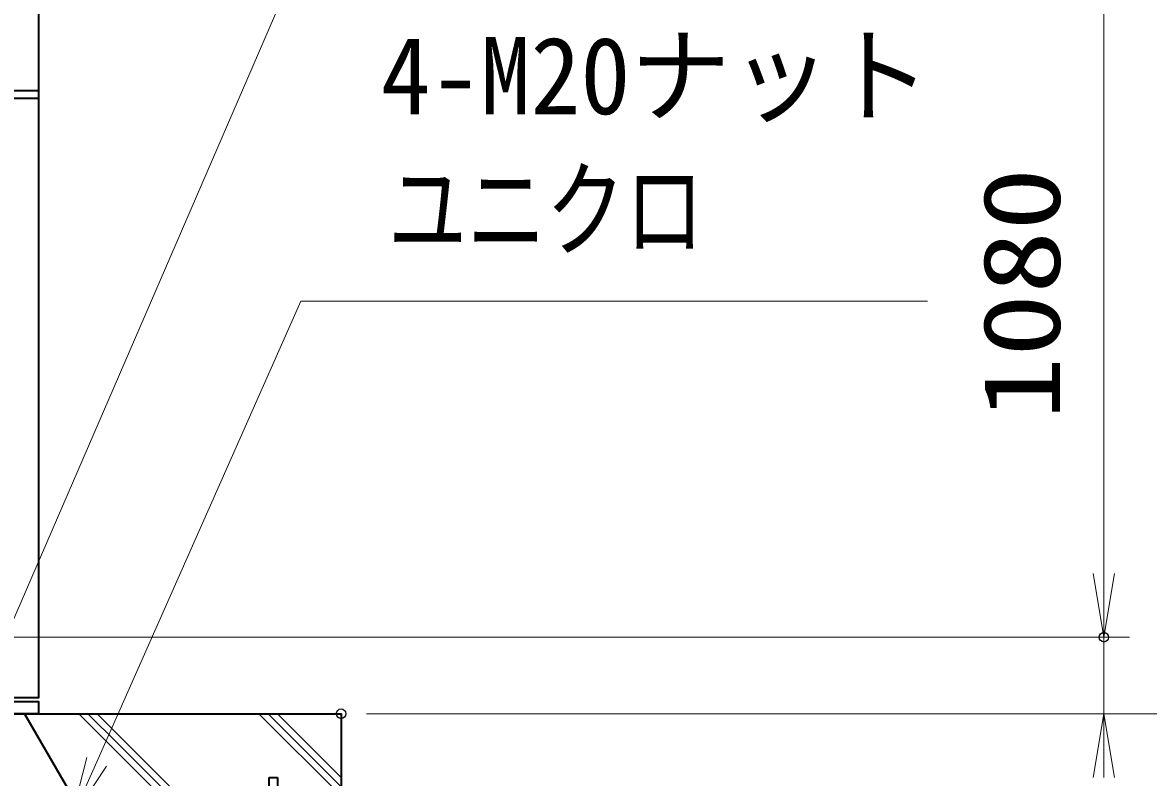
# Model space of a CAD drawing. Units: millimetres, scale not verified. Extents: x -11880 to 11880, y -8400 to 8400.
# Drawn here: x 5103 to 6870, y -753 to 431 of the extents above; entities that cross this region are included whole.
import ezdxf
from ezdxf.enums import TextEntityAlignment as Align

# ---------------------------------------------------------------- set-up
doc = ezdxf.new("R2010")
doc.units = ezdxf.units.MM
doc.header["$LTSCALE"] = 30
doc.header["$PDMODE"] = 32
doc.header["$PDSIZE"] = 15
for name, color, linetype, lineweight in [('0-1_外形線', 7, 'Continuous', 35), ('0-2_0', 7, 'Continuous', 18), ('0-3_寸法線', 4, 'Continuous', 18), ('0-5_細線', 2, 'Continuous', 35), ('1-5_ハッチング', 253, 'Continuous', 13)]:
    doc.layers.add(name, color=color, linetype=linetype, lineweight=lineweight)
doc.layers.add('0-4_Defpoints', color=7, linetype='Continuous')
doc.styles.add('ＭＳ ゴシック', font='')
doc.styles.get('ＭＳ ゴシック').set_extended_font_data('MS Gothic')

# ---------------------------------------------------------------- blocks, each defined once
blk = doc.blocks.new('dgdgdhfjhg')
at = {"layer": '0-1_外形線'}
for p, q in [((-3244.5, 0), (3244.5, 0)), ((3094.5, 0), (6237, -5430))]:
    blk.add_line(p, q, dxfattribs=at)
blk.add_lwpolyline([(-18000, 0), (18000, 0), (18000, -6000), (-18000, -6000)], close=True, dxfattribs=at)
at = {"layer": '0-5_細線'}
for p, q in [((14610, -29610), (14610, -3000)), ((14610, -3000), (15000, -3000)), ((15000, -3000), (15000, -29610))]:
    blk.add_line(p, q, dxfattribs=at)
at = {"layer": '1-5_ハッチング'}
for p, q in [((18000, -3868.8), (14131.2, 0)), ((18000, -3433.8), (14566.2, 0)), ((18000, -2998.8), (15001.2, 0))]:
    blk.add_line(p, q, dxfattribs=at)
for points in [[(11645.9, -6000), (7324.9, -1679), (5645.9, 0)], [(12080.9, -6000), (7484.2, -1403.2), (6080.9, 0)], [(12515.9, -6000), (7643.4, -1127.5), (6515.9, 0)]]:
    blk.add_lwpolyline(points, dxfattribs=at)
blk = doc.blocks.new('_Open')
at = {"layer": '0-2_0', "color": 4}
blk.add_line((-30, 5), (0, 0), dxfattribs=at)
blk.add_lwpolyline([(-30, -5), (0, 0), (-30, 0)], dxfattribs=at)
blk = doc.blocks.new('S38')
at = {"layer": '0-3_寸法線'}
for points in [[(2499161.6, 87816513.2), (2469646.4, 87816513.2), (2460036.8, 87794826.4), (2458821.5, 87792083.6)], [(2459579.7, 87795028.9), (2458821.5, 87792083.6), (2460493.9, 87794623.8)]]:
    blk.add_lwpolyline(points, dxfattribs=at)
at = {"layer": '0-3_寸法線', "color": 254, "style": 'ＭＳ ゴシック'}
for s, width, p in [('4-M20ナット', 0.95, (2473414.4, 87824213.7)), ('ユニクロ', 0.75, (2473750, 87817913.7))]:
    blk.add_text(s, height=3637, dxfattribs=dict(at, width=width)).set_placement(p, align=Align.BOTTOM_LEFT)
blk = doc.blocks.new('S39')
at = {"layer": '0-3_寸法線'}
blk.add_lwpolyline([(2498541.2, 87837729.1), (2471790.8, 87837729.1), (2455522.6, 87800147.8), (2454330.9, 87797394.7)], dxfattribs=at)
blk = doc.blocks.new('A$C71ED2D51')
at = {"layer": '0-1_外形線'}
blk.add_line((3750, 750), (-3750, 750), dxfattribs=at)
for points in [[(-3750, 36000), (3750, 36000), (3750, 750), (-3750, 750)], [(-3750, 570), (3750, 570), (3750, 0), (-3750, 0)]]:
    blk.add_lwpolyline(points, close=True, dxfattribs=at)
at = {"layer": '0-5_細線'}
for p, q in [((3750, 29310), (-3750, 29310)), ((3750, 28950), (-3750, 28950))]:
    blk.add_line(p, q, dxfattribs=at)

msp = doc.modelspace()

# ---------------------------------------------------------------- linework, layer by layer
at = {"layer": '0-1_外形線'}
msp.add_line((-5901.96, -653.37), (5588.04, -653.37), dxfattribs=at)
at = {"layer": '0-3_寸法線'}
for p, q in [((6800.27, -533.37), (6800.27, 546.63)), ((6800.27, -433.37), (6800.27, -333.37)), ((4898.04, -533.37), (6840.27, -533.37)), ((4898.04, -533.37), (6840.27, -533.37)), ((6800.27, -653.37), (6800.27, -533.37)), ((5643.04, -653.37), (6840.27, -653.37)), ((5643.04, -653.37), (7240.27, -653.37)), ((5643.04, -653.37), (7240.27, -653.37))]:
    msp.add_line(p, q, dxfattribs=at)
at = {"layer": '0-4_Defpoints'}
for p in [(6800.27, -533.37), (5603.04, -653.37)]:
    msp.add_point(p, dxfattribs=at)

# ---------------------------------------------------------------- block references
at = {"layer": '0-1_外形線', "xscale": 0.03333333, "yscale": 0.03333333}
for name in ['A$C71ED2D51', 'dgdgdhfjhg']:
    msp.add_blockref(name, (5003.04, -653.37), dxfattribs=at)
at = {"layer": '0-3_寸法線', "xscale": 0.03333333, "yscale": 0.03333333}
for name in ['S39', 'S38']:
    msp.add_blockref(name, (-76781.76, -2927222.78), dxfattribs=at)
at = {"layer": '0-3_寸法線', "xscale": 3.333333, "yscale": 3.333333}
for p, rotation in [((6800.27, -533.37), 270), ((6800.27, -533.37), 270), ((6800.27, -653.37), 90)]:
    msp.add_blockref('_Open', p, dxfattribs=dict(at, rotation=rotation))

# ---------------------------------------------------------------- texts
at = {"layer": '0-3_寸法線', "color": 254, "style": 'ＭＳ ゴシック', "width": 1.2}
msp.add_text('1080', height=121.2, rotation=90, dxfattribs=at).set_placement((6767.58, -192.57), align=Align.BOTTOM_LEFT)

doc.saveas('drawing.dxf')
